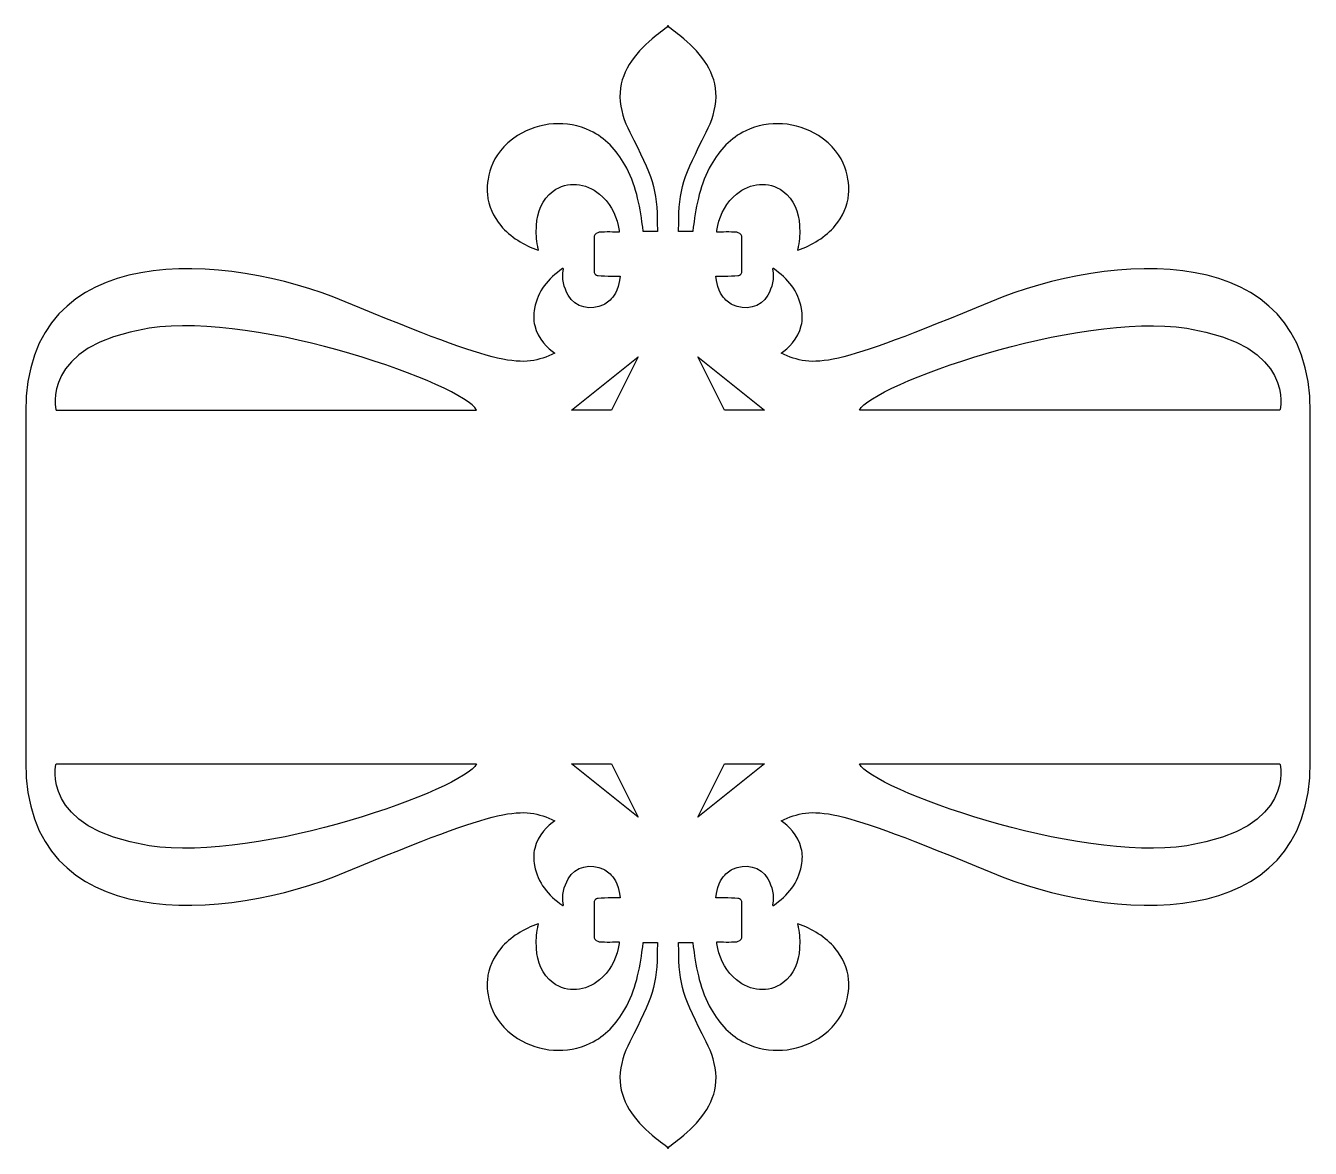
# Model space of a CAD drawing. Header units: centimetres. Extents: x -6.3 to 6.3, y -5.5 to 5.5.
import ezdxf

# ---------------------------------------------------------------- set-up
doc = ezdxf.new("R2010")
doc.units = ezdxf.units.CM
doc.header["$MEASUREMENT"] = 0
doc.layers.add('Camada 1', color=7, linetype='Continuous')

msp = doc.modelspace()

# ---------------------------------------------------------------- linework, layer by layer
at = {"layer": 'Camada 1'}
msp.add_open_spline([(-0.00946, 5.53581), (0.03854, 5.49414), (0.10632, 5.44786), (0.15543, 5.40656), (0.15543, 5.40656), (0.33058, 5.25823), (0.47822, 5.06736), (0.47378, 4.83482), (0.47378, 4.83482), (0.47185, 4.70996), (0.43195, 4.59574), (0.37684, 4.48607), (0.37684, 4.48607), (0.15687, 4.0508), (0.10215, 3.92687), (0.10548, 3.56418), (0.10548, 3.56418), (0.10384, 3.52743), (0.10384, 3.50732), (0.10384, 3.50732), (0.10384, 3.50732), (0.10384, 3.50732), (0.24351, 3.50733), (0.24351, 3.50733), (0.24351, 3.50733), (0.24616, 3.52627), (0.2488, 3.54551), (0.25129, 3.56419), (0.25129, 3.56419), (0.28008, 3.77146), (0.31752, 3.97649), (0.42666, 4.16509), (0.42666, 4.16509), (0.50879, 4.30722), (0.61785, 4.42957), (0.76636, 4.4995), (0.76636, 4.4995), (0.99731, 4.60843), (1.26745, 4.58851), (1.4841, 4.45291), (1.4841, 4.45291), (1.7725, 4.27244), (1.79152, 3.99116), (1.78141, 3.87286), (1.78141, 3.87286), (1.77194, 3.75528), (1.72265, 3.65143), (1.64957, 3.5642), (1.64957, 3.5642), (1.55567, 3.45313), (1.42213, 3.36978), (1.27968, 3.32319), (1.27968, 3.32319), (1.27505, 3.32158), (1.28323, 3.35039), (1.28444, 3.35888), (1.28444, 3.35888), (1.30069, 3.42738), (1.30084, 3.49271), (1.29711, 3.5642), (1.29711, 3.5642), (1.291, 3.69647), (1.24454, 3.82307), (1.13309, 3.90448), (1.13309, 3.90448), (0.99188, 4.00703), (0.8089, 3.98605), (0.67684, 3.87585), (0.67684, 3.87585), (0.57995, 3.79624), (0.51473, 3.6827), (0.49121, 3.5642), (0.49121, 3.5642), (0.48706, 3.54282), (0.48383, 3.52113), (0.48121, 3.49959), (0.48121, 3.49959), (0.48121, 3.49959), (0.60025, 3.50277), (0.64499, 3.50046), (0.64499, 3.50046), (0.66714, 3.49959), (0.68899, 3.49924), (0.70804, 3.48636), (0.70804, 3.48636), (0.71656, 3.48123), (0.72947, 3.46673), (0.72947, 3.44911), (0.72947, 3.44911), (0.72947, 3.33608), (0.72947, 3.25964), (0.72947, 3.15016), (0.72947, 3.15016), (0.72947, 3.13235), (0.73262, 3.10214), (0.72042, 3.08711), (0.72042, 3.08711), (0.71283, 3.07706), (0.70177, 3.07229), (0.68952, 3.07073), (0.68952, 3.07073), (0.61679, 3.0647), (0.47235, 3.067), (0.47235, 3.067), (0.47235, 3.067), (0.47235, 3.067), (0.48121, 2.94003), (0.53773, 2.86711), (0.53773, 2.86711), (0.56543, 2.8306), (0.5979, 2.80213), (0.63658, 2.78345), (0.63658, 2.78345), (0.75279, 2.72514), (0.91714, 2.75358), (0.98445, 2.87666), (0.98445, 2.87666), (1.02784, 2.95606), (1.04972, 3.04139), (1.03155, 3.13426), (1.03155, 3.13426), (1.03054, 3.13939), (1.03531, 3.14238), (1.03917, 3.1399), (1.03917, 3.1399), (1.18339, 3.04423), (1.28441, 2.91442), (1.31741, 2.7481), (1.31741, 2.7481), (1.3294, 2.68563), (1.32694, 2.62891), (1.31476, 2.57824), (1.31476, 2.57824), (1.28288, 2.44494), (1.18477, 2.35284), (1.11733, 2.30524), (1.11733, 2.30524), (1.44012, 2.15728), (1.60893, 2.15728), (3.1847, 2.81385), (3.1847, 2.81385), (4.35572, 3.30175), (6.33623, 3.45163), (6.33623, 1.72581), (6.33623, 1.72581), (6.33623, -0.00001), (6.33623, -0.00001), (6.33623, -0.00001), (6.33623, -0.00001), (6.33623, -0.00001), (6.33623, -0.00001), (6.33623, -1.72581), (6.33623, -1.72581), (6.33623, -3.45166), (4.35572, -3.30177), (3.18473, -2.81386), (3.18473, -2.81386), (1.60895, -2.1573), (1.44015, -2.1573), (1.11736, -2.30522), (1.11736, -2.30522), (1.1848, -2.35285), (1.28291, -2.44495), (1.31479, -2.57824), (1.31479, -2.57824), (1.32696, -2.62888), (1.32942, -2.68563), (1.31744, -2.7481), (1.31744, -2.7481), (1.28445, -2.91439), (1.18345, -3.0442), (1.0392, -3.1399), (1.0392, -3.1399), (1.03534, -3.14239), (1.03057, -3.1394), (1.03158, -3.13426), (1.03158, -3.13426), (1.04976, -3.04136), (1.02785, -2.95606), (0.98448, -2.87664), (0.98448, -2.87664), (0.91717, -2.75361), (0.75278, -2.72511), (0.63661, -2.78348), (0.63661, -2.78348), (0.59793, -2.80213), (0.56546, -2.83055), (0.53776, -2.86711), (0.53776, -2.86711), (0.48124, -2.94006), (0.47238, -3.06698), (0.47238, -3.06698), (0.47238, -3.06698), (0.47238, -3.06698), (0.61682, -3.06476), (0.68955, -3.07076), (0.68955, -3.07076), (0.7018, -3.07235), (0.71286, -3.07703), (0.72045, -3.08714), (0.72045, -3.08714), (0.73265, -3.10217), (0.7295, -3.13236), (0.7295, -3.15019), (0.7295, -3.15019), (0.7295, -3.25967), (0.7295, -3.33609), (0.7295, -3.44914), (0.7295, -3.44914), (0.7295, -3.46676), (0.71661, -3.48129), (0.70807, -3.48639), (0.70807, -3.48639), (0.68902, -3.49928), (0.66717, -3.49965), (0.64502, -3.50049), (0.64502, -3.50049), (0.60028, -3.50277), (0.48124, -3.49964), (0.48124, -3.49964), (0.48124, -3.49964), (0.48386, -3.52115), (0.48709, -3.54287), (0.49124, -3.56422), (0.49124, -3.56422), (0.51476, -3.68273), (0.57998, -3.79623), (0.67687, -3.87585), (0.67687, -3.87585), (0.80892, -3.98605), (0.99191, -4.00706), (1.13312, -3.90448), (1.13312, -3.90448), (1.24456, -3.82307), (1.29102, -3.69644), (1.29714, -3.56423), (1.29714, -3.56423), (1.30087, -3.49271), (1.30071, -3.42739), (1.28447, -3.35891), (1.28447, -3.35891), (1.28325, -3.35039), (1.2751, -3.32163), (1.27971, -3.32316), (1.27971, -3.32316), (1.42219, -3.36978), (1.55572, -3.4531), (1.6496, -3.5642), (1.6496, -3.5642), (1.7227, -3.65146), (1.77197, -3.75531), (1.78144, -3.87284), (1.78144, -3.87284), (1.79155, -3.99116), (1.77252, -4.27241), (1.48413, -4.45289), (1.48413, -4.45289), (1.26749, -4.58852), (0.99735, -4.60841), (0.76639, -4.49948), (0.76639, -4.49948), (0.61788, -4.4296), (0.50882, -4.30723), (0.42669, -4.1651), (0.42669, -4.1651), (0.31755, -3.9765), (0.28011, -3.77151), (0.25132, -3.5642), (0.25132, -3.5642), (0.24883, -3.54547), (0.24619, -3.52629), (0.24354, -3.50731), (0.24354, -3.50731), (0.24354, -3.50731), (0.10386, -3.50733), (0.10386, -3.50733), (0.10386, -3.50733), (0.10386, -3.50733), (0.10386, -3.52749), (0.1055, -3.56422), (0.1055, -3.56422), (0.10217, -3.92688), (0.15686, -4.05084), (0.37686, -4.48611), (0.37686, -4.48611), (0.43197, -4.59575), (0.47187, -4.71), (0.4738, -4.83486), (0.4738, -4.83486), (0.47825, -5.06738), (0.33061, -5.25827), (0.15545, -5.40662), (0.15545, -5.40662), (0.10634, -5.44795), (0.03856, -5.49417), (-0.00944, -5.53584), (-0.00944, -5.53584), (-0.00944, -5.53584), (0.00954, -5.53584), (0.00954, -5.53584), (0.00954, -5.53584), (-0.03846, -5.49417), (-0.10624, -5.44795), (-0.15535, -5.40662), (-0.15535, -5.40662), (-0.3305, -5.25827), (-0.47814, -5.06737), (-0.4737, -4.83486), (-0.4737, -4.83486), (-0.47177, -4.71), (-0.43184, -4.59576), (-0.37678, -4.48611), (-0.37678, -4.48611), (-0.15678, -4.05084), (-0.10204, -3.92689), (-0.1054, -3.56422), (-0.1054, -3.56422), (-0.10384, -3.52747), (-0.10384, -3.50733), (-0.10384, -3.50733), (-0.10384, -3.50733), (-0.10384, -3.50733), (-0.24348, -3.50733), (-0.24348, -3.50733), (-0.24348, -3.50733), (-0.24613, -3.52633), (-0.24875, -3.54548), (-0.25123, -3.56422), (-0.25123, -3.56422), (-0.27999, -3.77152), (-0.31743, -3.97652), (-0.42654, -4.16512), (-0.42654, -4.16512), (-0.50867, -4.30725), (-0.61778, -4.42962), (-0.76627, -4.4995), (-0.76627, -4.4995), (-0.99722, -4.60843), (-1.26739, -4.58853), (-1.48403, -4.45291), (-1.48403, -4.45291), (-1.77237, -4.27244), (-1.79145, -3.99119), (-1.78137, -3.87286), (-1.78137, -3.87286), (-1.77184, -3.75533), (-1.72255, -3.65148), (-1.64948, -3.56422), (-1.64948, -3.56422), (-1.55555, -3.45312), (-1.42204, -3.36978), (-1.27957, -3.32318), (-1.27957, -3.32318), (-1.27497, -3.32162), (-1.28309, -3.35038), (-1.28436, -3.35893), (-1.28436, -3.35893), (-1.30058, -3.4274), (-1.30076, -3.49273), (-1.29703, -3.56425), (-1.29703, -3.56425), (-1.29089, -3.69646), (-1.24443, -3.82309), (-1.13299, -3.9045), (-1.13299, -3.9045), (-0.99178, -4.00708), (-0.80882, -3.98607), (-0.67674, -3.87587), (-0.67674, -3.87587), (-0.57982, -3.79623), (-0.51463, -3.68275), (-0.49116, -3.56424), (-0.49116, -3.56424), (-0.48695, -3.54286), (-0.48375, -3.52117), (-0.48113, -3.49966), (-0.48113, -3.49966), (-0.48113, -3.49966), (-0.60014, -3.50278), (-0.64493, -3.50051), (-0.64493, -3.50051), (-0.667, -3.49966), (-0.6889, -3.49929), (-0.70795, -3.48641), (-0.70795, -3.48641), (-0.71642, -3.4813), (-0.72933, -3.46678), (-0.72933, -3.44916), (-0.72933, -3.44916), (-0.72933, -3.33613), (-0.72933, -3.25969), (-0.72933, -3.15021), (-0.72933, -3.15021), (-0.72933, -3.13238), (-0.73253, -3.10221), (-0.72036, -3.08716), (-0.72036, -3.08716), (-0.71274, -3.07705), (-0.70163, -3.07234), (-0.68943, -3.07078), (-0.68943, -3.07078), (-0.61672, -3.06477), (-0.47226, -3.067), (-0.47226, -3.067), (-0.47226, -3.067), (-0.47226, -3.067), (-0.48112, -2.94008), (-0.53761, -2.86713), (-0.53761, -2.86713), (-0.56529, -2.83056), (-0.59778, -2.80215), (-0.63646, -2.7835), (-0.63646, -2.7835), (-0.75267, -2.72516), (-0.91705, -2.75363), (-0.98433, -2.87666), (-0.98433, -2.87666), (-1.02775, -2.95609), (-1.04963, -3.04142), (-1.03145, -3.13428), (-1.03145, -3.13428), (-1.03039, -3.13941), (-1.03518, -3.1424), (-1.03904, -3.13992), (-1.03904, -3.13992), (-1.18332, -3.04425), (-1.28434, -2.91444), (-1.3173, -2.74812), (-1.3173, -2.74812), (-1.32931, -2.68565), (-1.32688, -2.6289), (-1.31468, -2.57826), (-1.31468, -2.57826), (-1.2828, -2.44496), (-1.18466, -2.35283), (-1.11722, -2.30524), (-1.11722, -2.30524), (-1.44004, -2.15728), (-1.60887, -2.15728), (-3.18462, -2.81388), (-3.18462, -2.81388), (-4.35569, -3.30178), (-6.33623, -3.45164), (-6.33623, -1.72578), (-6.33623, -1.72578), (-6.33623, 0.00002), (-6.33623, 0.00002), (-6.33623, 0.00002), (-6.33623, 0.00002), (-6.33623, 0.00002), (-6.33623, 0.00002), (-6.33623, 1.72584), (-6.33623, 1.72584), (-6.33623, 3.45166), (-4.35569, 3.30178), (-3.18473, 2.81386), (-3.18473, 2.81386), (-1.60898, 2.1573), (-1.44012, 2.1573), (-1.11733, 2.30525), (-1.11733, 2.30525), (-1.1848, 2.35285), (-1.28293, 2.44498), (-1.31479, 2.57825), (-1.31479, 2.57825), (-1.32696, 2.62892), (-1.3294, 2.68564), (-1.31741, 2.74811), (-1.31741, 2.74811), (-1.28442, 2.91443), (-1.18342, 3.04423), (-1.03915, 3.13991), (-1.03915, 3.13991), (-1.03529, 3.1424), (-1.03052, 3.13941), (-1.03156, 3.13427), (-1.03156, 3.13427), (-1.04974, 3.0414), (-1.02786, 2.95607), (-0.98444, 2.87667), (-0.98444, 2.87667), (-0.91716, 2.75359), (-0.75277, 2.72514), (-0.63657, 2.78346), (-0.63657, 2.78346), (-0.59789, 2.80214), (-0.5654, 2.83058), (-0.53772, 2.86712), (-0.53772, 2.86712), (-0.48123, 2.94004), (-0.47237, 3.06701), (-0.47237, 3.06701), (-0.47237, 3.06701), (-0.47237, 3.06701), (-0.61681, 3.06473), (-0.68954, 3.07074), (-0.68954, 3.07074), (-0.70174, 3.0723), (-0.71285, 3.07706), (-0.72047, 3.08712), (-0.72047, 3.08712), (-0.73264, 3.10215), (-0.72944, 3.13234), (-0.72944, 3.15017), (-0.72944, 3.15017), (-0.72944, 3.25965), (-0.72944, 3.33609), (-0.72944, 3.44912), (-0.72944, 3.44912), (-0.72944, 3.46677), (-0.71655, 3.48124), (-0.70806, 3.48637), (-0.70806, 3.48637), (-0.68901, 3.49926), (-0.6671, 3.4996), (-0.64504, 3.50047), (-0.64504, 3.50047), (-0.60022, 3.50277), (-0.48124, 3.4996), (-0.48124, 3.4996), (-0.48124, 3.4996), (-0.48386, 3.52111), (-0.48706, 3.54283), (-0.49127, 3.56421), (-0.49127, 3.56421), (-0.51474, 3.68272), (-0.57993, 3.79625), (-0.67685, 3.87586), (-0.67685, 3.87586), (-0.80893, 3.98606), (-0.99186, 4.00704), (-1.1331, 3.90449), (-1.1331, 3.90449), (-1.24454, 3.82308), (-1.291, 3.69647), (-1.29714, 3.56421), (-1.29714, 3.56421), (-1.30084, 3.49269), (-1.30066, 3.42739), (-1.28447, 3.35889), (-1.28447, 3.35889), (-1.28323, 3.35042), (-1.27508, 3.32161), (-1.27968, 3.3232), (-1.27968, 3.3232), (-1.42216, 3.36979), (-1.55567, 3.45314), (-1.64959, 3.56421), (-1.64959, 3.56421), (-1.72267, 3.65144), (-1.77196, 3.75529), (-1.78148, 3.87287), (-1.78148, 3.87287), (-1.79156, 3.99119), (-1.77248, 4.27244), (-1.48414, 4.45292), (-1.48414, 4.45292), (-1.2675, 4.58852), (-0.99733, 4.60844), (-0.76638, 4.49951), (-0.76638, 4.49951), (-0.61787, 4.42958), (-0.50878, 4.30724), (-0.42665, 4.1651), (-0.42665, 4.1651), (-0.31754, 3.9765), (-0.2801, 3.77148), (-0.25134, 3.5642), (-0.25134, 3.5642), (-0.24885, 3.54549), (-0.24621, 3.52626), (-0.24359, 3.50734), (-0.24359, 3.50734), (-0.24359, 3.50734), (-0.10392, 3.50736), (-0.10392, 3.50736), (-0.10392, 3.50736), (-0.10392, 3.50736), (-0.10392, 3.52749), (-0.10548, 3.56422), (-0.10548, 3.56422), (-0.10215, 3.92691), (-0.15686, 4.05084), (-0.37686, 4.48611), (-0.37686, 4.48611), (-0.43195, 4.59578), (-0.47185, 4.70997), (-0.47378, 4.83486), (-0.47378, 4.83486), (-0.47823, 5.0674), (-0.33059, 5.25827), (-0.15543, 5.4066), (-0.15543, 5.4066), (-0.10632, 5.44793), (-0.03854, 5.49418), (0.00946, 5.53585), (0.00946, 5.53585), (0.00946, 5.53585), (-0.00946, 5.53584), (-0.00946, 5.53584), (-0.00946, 5.53584), (-0.00946, 5.53584), (-0.00946, 5.53581), (-0.00946, 5.53581)], degree=3, knots=[0, 0, 0, 0, 0.00657895, 0.00657895, 0.00657895, 0.00657895, 0.01315789, 0.01315789, 0.01315789, 0.01315789, 0.01973684, 0.01973684, 0.01973684, 0.01973684, 0.02631579, 0.02631579, 0.02631579, 0.02631579, 0.03289474, 0.03289474, 0.03289474, 0.03289474, 0.03947368, 0.03947368, 0.03947368, 0.03947368, 0.04605263, 0.04605263, 0.04605263, 0.04605263, 0.05263158, 0.05263158, 0.05263158, 0.05263158, 0.05921053, 0.05921053, 0.05921053, 0.05921053, 0.06578947, 0.06578947, 0.06578947, 0.06578947, 0.07236842, 0.07236842, 0.07236842, 0.07236842, 0.07894737, 0.07894737, 0.07894737, 0.07894737, 0.08552632, 0.08552632, 0.08552632, 0.08552632, 0.09210526, 0.09210526, 0.09210526, 0.09210526, 0.09868421, 0.09868421, 0.09868421, 0.09868421, 0.10526316, 0.10526316, 0.10526316, 0.10526316, 0.11184211, 0.11184211, 0.11184211, 0.11184211, 0.11842105, 0.11842105, 0.11842105, 0.11842105, 0.125, 0.125, 0.125, 0.125, 0.13157895, 0.13157895, 0.13157895, 0.13157895, 0.13815789, 0.13815789, 0.13815789, 0.13815789, 0.14473684, 0.14473684, 0.14473684, 0.14473684, 0.15131579, 0.15131579, 0.15131579, 0.15131579, 0.15789474, 0.15789474, 0.15789474, 0.15789474, 0.16447368, 0.16447368, 0.16447368, 0.16447368, 0.17105263, 0.17105263, 0.17105263, 0.17105263, 0.17763158, 0.17763158, 0.17763158, 0.17763158, 0.18421053, 0.18421053, 0.18421053, 0.18421053, 0.19078947, 0.19078947, 0.19078947, 0.19078947, 0.19736842, 0.19736842, 0.19736842, 0.19736842, 0.20394737, 0.20394737, 0.20394737, 0.20394737, 0.21052632, 0.21052632, 0.21052632, 0.21052632, 0.21710526, 0.21710526, 0.21710526, 0.21710526, 0.22368421, 0.22368421, 0.22368421, 0.22368421, 0.23026316, 0.23026316, 0.23026316, 0.23026316, 0.23684211, 0.23684211, 0.23684211, 0.23684211, 0.24342105, 0.24342105, 0.24342105, 0.24342105, 0.25, 0.25, 0.25, 0.25, 0.25657895, 0.25657895, 0.25657895, 0.25657895, 0.26315789, 0.26315789, 0.26315789, 0.26315789, 0.26973684, 0.26973684, 0.26973684, 0.26973684, 0.27631579, 0.27631579, 0.27631579, 0.27631579, 0.28289474, 0.28289474, 0.28289474, 0.28289474, 0.28947368, 0.28947368, 0.28947368, 0.28947368, 0.29605263, 0.29605263, 0.29605263, 0.29605263, 0.30263158, 0.30263158, 0.30263158, 0.30263158, 0.30921053, 0.30921053, 0.30921053, 0.30921053, 0.31578947, 0.31578947, 0.31578947, 0.31578947, 0.32236842, 0.32236842, 0.32236842, 0.32236842, 0.32894737, 0.32894737, 0.32894737, 0.32894737, 0.33552632, 0.33552632, 0.33552632, 0.33552632, 0.34210526, 0.34210526, 0.34210526, 0.34210526, 0.34868421, 0.34868421, 0.34868421, 0.34868421, 0.35526316, 0.35526316, 0.35526316, 0.35526316, 0.36184211, 0.36184211, 0.36184211, 0.36184211, 0.36842105, 0.36842105, 0.36842105, 0.36842105, 0.375, 0.375, 0.375, 0.375, 0.38157895, 0.38157895, 0.38157895, 0.38157895, 0.38815789, 0.38815789, 0.38815789, 0.38815789, 0.39473684, 0.39473684, 0.39473684, 0.39473684, 0.40131579, 0.40131579, 0.40131579, 0.40131579, 0.40789474, 0.40789474, 0.40789474, 0.40789474, 0.41447368, 0.41447368, 0.41447368, 0.41447368, 0.42105263, 0.42105263, 0.42105263, 0.42105263, 0.42763158, 0.42763158, 0.42763158, 0.42763158, 0.43421053, 0.43421053, 0.43421053, 0.43421053, 0.44078947, 0.44078947, 0.44078947, 0.44078947, 0.44736842, 0.44736842, 0.44736842, 0.44736842, 0.45394737, 0.45394737, 0.45394737, 0.45394737, 0.46052632, 0.46052632, 0.46052632, 0.46052632, 0.46710526, 0.46710526, 0.46710526, 0.46710526, 0.47368421, 0.47368421, 0.47368421, 0.47368421, 0.48026316, 0.48026316, 0.48026316, 0.48026316, 0.48684211, 0.48684211, 0.48684211, 0.48684211, 0.49342105, 0.49342105, 0.49342105, 0.49342105, 0.5, 0.5, 0.5, 0.5, 0.50657895, 0.50657895, 0.50657895, 0.50657895, 0.51315789, 0.51315789, 0.51315789, 0.51315789, 0.51973684, 0.51973684, 0.51973684, 0.51973684, 0.52631579, 0.52631579, 0.52631579, 0.52631579, 0.53289474, 0.53289474, 0.53289474, 0.53289474, 0.53947368, 0.53947368, 0.53947368, 0.53947368, 0.54605263, 0.54605263, 0.54605263, 0.54605263, 0.55263158, 0.55263158, 0.55263158, 0.55263158, 0.55921053, 0.55921053, 0.55921053, 0.55921053, 0.56578947, 0.56578947, 0.56578947, 0.56578947, 0.57236842, 0.57236842, 0.57236842, 0.57236842, 0.57894737, 0.57894737, 0.57894737, 0.57894737, 0.58552632, 0.58552632, 0.58552632, 0.58552632, 0.59210526, 0.59210526, 0.59210526, 0.59210526, 0.59868421, 0.59868421, 0.59868421, 0.59868421, 0.60526316, 0.60526316, 0.60526316, 0.60526316, 0.61184211, 0.61184211, 0.61184211, 0.61184211, 0.61842105, 0.61842105, 0.61842105, 0.61842105, 0.625, 0.625, 0.625, 0.625, 0.63157895, 0.63157895, 0.63157895, 0.63157895, 0.63815789, 0.63815789, 0.63815789, 0.63815789, 0.64473684, 0.64473684, 0.64473684, 0.64473684, 0.65131579, 0.65131579, 0.65131579, 0.65131579, 0.65789474, 0.65789474, 0.65789474, 0.65789474, 0.66447368, 0.66447368, 0.66447368, 0.66447368, 0.67105263, 0.67105263, 0.67105263, 0.67105263, 0.67763158, 0.67763158, 0.67763158, 0.67763158, 0.68421053, 0.68421053, 0.68421053, 0.68421053, 0.69078947, 0.69078947, 0.69078947, 0.69078947, 0.69736842, 0.69736842, 0.69736842, 0.69736842, 0.70394737, 0.70394737, 0.70394737, 0.70394737, 0.71052632, 0.71052632, 0.71052632, 0.71052632, 0.71710526, 0.71710526, 0.71710526, 0.71710526, 0.72368421, 0.72368421, 0.72368421, 0.72368421, 0.73026316, 0.73026316, 0.73026316, 0.73026316, 0.73684211, 0.73684211, 0.73684211, 0.73684211, 0.74342105, 0.74342105, 0.74342105, 0.74342105, 0.75, 0.75, 0.75, 0.75, 0.75657895, 0.75657895, 0.75657895, 0.75657895, 0.76315789, 0.76315789, 0.76315789, 0.76315789, 0.76973684, 0.76973684, 0.76973684, 0.76973684, 0.77631579, 0.77631579, 0.77631579, 0.77631579, 0.78289474, 0.78289474, 0.78289474, 0.78289474, 0.78947368, 0.78947368, 0.78947368, 0.78947368, 0.79605263, 0.79605263, 0.79605263, 0.79605263, 0.80263158, 0.80263158, 0.80263158, 0.80263158, 0.80921053, 0.80921053, 0.80921053, 0.80921053, 0.81578947, 0.81578947, 0.81578947, 0.81578947, 0.82236842, 0.82236842, 0.82236842, 0.82236842, 0.82894737, 0.82894737, 0.82894737, 0.82894737, 0.83552632, 0.83552632, 0.83552632, 0.83552632, 0.84210526, 0.84210526, 0.84210526, 0.84210526, 0.84868421, 0.84868421, 0.84868421, 0.84868421, 0.85526316, 0.85526316, 0.85526316, 0.85526316, 0.86184211, 0.86184211, 0.86184211, 0.86184211, 0.86842105, 0.86842105, 0.86842105, 0.86842105, 0.875, 0.875, 0.875, 0.875, 0.88157895, 0.88157895, 0.88157895, 0.88157895, 0.88815789, 0.88815789, 0.88815789, 0.88815789, 0.89473684, 0.89473684, 0.89473684, 0.89473684, 0.90131579, 0.90131579, 0.90131579, 0.90131579, 0.90789474, 0.90789474, 0.90789474, 0.90789474, 0.91447368, 0.91447368, 0.91447368, 0.91447368, 0.92105263, 0.92105263, 0.92105263, 0.92105263, 0.92763158, 0.92763158, 0.92763158, 0.92763158, 0.93421053, 0.93421053, 0.93421053, 0.93421053, 0.94078947, 0.94078947, 0.94078947, 0.94078947, 0.94736842, 0.94736842, 0.94736842, 0.94736842, 0.95394737, 0.95394737, 0.95394737, 0.95394737, 0.96052632, 0.96052632, 0.96052632, 0.96052632, 0.96710526, 0.96710526, 0.96710526, 0.96710526, 0.97368421, 0.97368421, 0.97368421, 0.97368421, 0.98026316, 0.98026316, 0.98026316, 0.98026316, 0.98684211, 0.98684211, 0.98684211, 0.98684211, 1, 1, 1, 1], dxfattribs=at)
at = {"layer": 'Camada 1', "color": 7}
for points in [[(-5.11687, 2.5512), (-4.02885, 2.72003), (-2.00291, 1.98843), (-1.89036, 1.74456), (-1.89036, 1.74456), (-1.89036, 1.74456), (-6.03609, 1.74457), (-6.03609, 1.74457), (-6.03609, 1.74457), (-6.03609, 1.74457), (-6.20489, 2.38235), (-5.11687, 2.5512)], [(5.1169, 2.5512), (4.02891, 2.72003), (2.00297, 1.98843), (1.89039, 1.74456), (1.89039, 1.74456), (1.89039, 1.74456), (6.03614, 1.74457), (6.03614, 1.74457), (6.03614, 1.74457), (6.03614, 1.74457), (6.20494, 2.38235), (5.1169, 2.5512)], [(-0.95238, 1.74457), (-0.95238, 1.74457), (-0.55844, 1.74457), (-0.55844, 1.74457), (-0.55844, 1.74457), (-0.55844, 1.74457), (-0.29584, 2.26985), (-0.29584, 2.26985), (-0.29584, 2.26985), (-0.29584, 2.26985), (-0.95238, 1.74457), (-0.95238, 1.74457)], [(0.29587, 2.26985), (0.29587, 2.26985), (0.55847, 1.74457), (0.55847, 1.74457), (0.55847, 1.74457), (0.55847, 1.74457), (0.95241, 1.74457), (0.95241, 1.74457), (0.95241, 1.74457), (0.95241, 1.74457), (0.29587, 2.26985), (0.29587, 2.26985)], [(-5.11687, -2.55118), (-4.02885, -2.72004), (-2.00291, -1.98838), (-1.89036, -1.74457), (-1.89036, -1.74457), (-1.89036, -1.74457), (-6.03609, -1.74457), (-6.03609, -1.74457), (-6.03609, -1.74457), (-6.03609, -1.74457), (-6.20489, -2.38237), (-5.11687, -2.55118)], [(-0.29584, -2.26985), (-0.29584, -2.26985), (-0.55844, -1.74457), (-0.55844, -1.74457), (-0.55844, -1.74457), (-0.55844, -1.74457), (-0.95238, -1.74457), (-0.95238, -1.74457), (-0.95238, -1.74457), (-0.95238, -1.74457), (-0.29584, -2.26985), (-0.29584, -2.26985)], [(0.95241, -1.74457), (0.95241, -1.74457), (0.55847, -1.74457), (0.55847, -1.74457), (0.55847, -1.74457), (0.55847, -1.74457), (0.29587, -2.26985), (0.29587, -2.26985), (0.29587, -2.26985), (0.29587, -2.26985), (0.95241, -1.74457), (0.95241, -1.74457)], [(6.03614, -1.74457), (6.03614, -1.74457), (1.89038, -1.74457), (1.89038, -1.74457), (1.89038, -1.74457), (2.00296, -1.98841), (4.0289, -2.72004), (5.11689, -2.55118), (5.11689, -2.55118), (6.20494, -2.38237), (6.03614, -1.74457), (6.03614, -1.74457)]]:
    msp.add_open_spline(points, degree=3, knots=[0, 0, 0, 0, 0.25, 0.25, 0.25, 0.25, 0.5, 0.5, 0.5, 0.5, 1, 1, 1, 1], dxfattribs=at)

doc.saveas('drawing.dxf')
